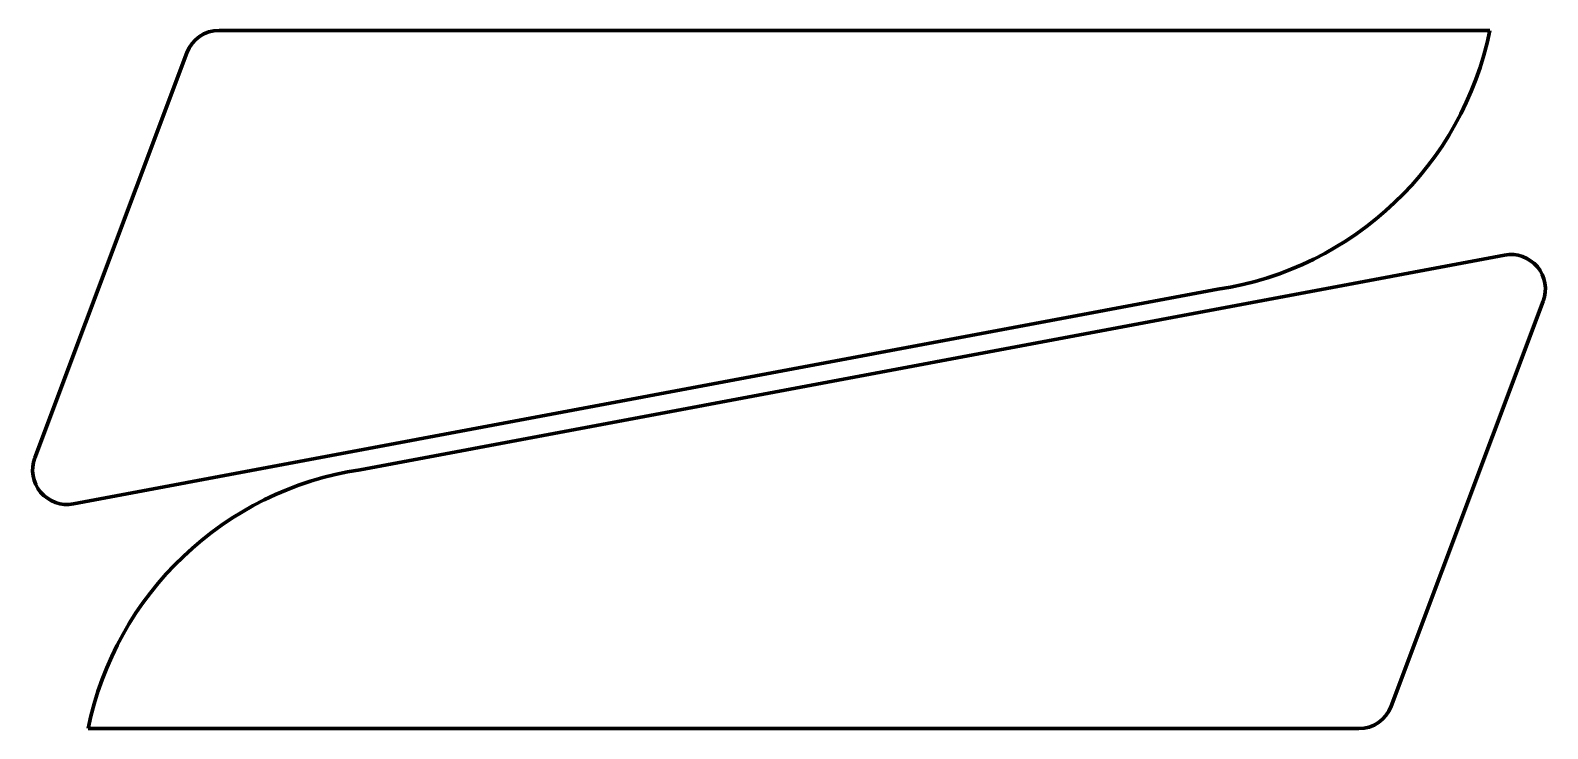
# Model space of a CAD drawing. Header units: millimetres. Extents: x 33 to 912, y 43 to 448.
import ezdxf

# ---------------------------------------------------------------- set-up
doc = ezdxf.new("R2010")
doc.units = ezdxf.units.MM
doc.header["$LTSCALE"] = 0.75
doc.layers.add('Visible', color=7, linetype='Continuous', lineweight=70)

msp = doc.modelspace()

# ---------------------------------------------------------------- linework, layer by layer
at = {"layer": 'Visible', "extrusion": (-1e-16, -1, 0)}
for p, q in [((878.329692, 447.59615), (142.181062, 447.59615)), ((123.458581, 434.62955), (35.313142, 199.991765)), ((57.721178, 173.300881), (720.669385, 297.59615))]:
    msp.add_line(p, q, dxfattribs=at)
at = {"layer": 'Visible', "extrusion": (0, 1, 0)}
for p, q in [((886.824513, 317.383595), (223.876307, 193.088326)), ((821.08711, 56.054926), (909.23255, 290.692711)), ((66.215999, 43.088326), (802.364629, 43.088326))]:
    msp.add_line(p, q, dxfattribs=at)
at = {"layer": 'Visible', "extrusion": (-1e-16, 0, -1)}
for centre, radius, start, end in [((-142.181062, 427.59615), 20, 20.589493, 90), ((-692.136985, 485.441571), 190, 191.489388, 261.363191), ((-54.035623, 192.958365), 20, 259.380973, 20.589493)]:
    msp.add_arc(centre, radius, start, end, dxfattribs=at)
at = {"layer": 'Visible', "extrusion": (1e-16, 0, -1)}
for centre, radius, start, end in [((-890.510069, 297.726111), 20, 79.380973, 200.589493), ((-252.408706, 5.242905), 190, 11.489388, 81.363191), ((-802.364629, 63.088326), 20, 200.589493, 270)]:
    msp.add_arc(centre, radius, start, end, dxfattribs=at)

doc.saveas('drawing.dxf')
